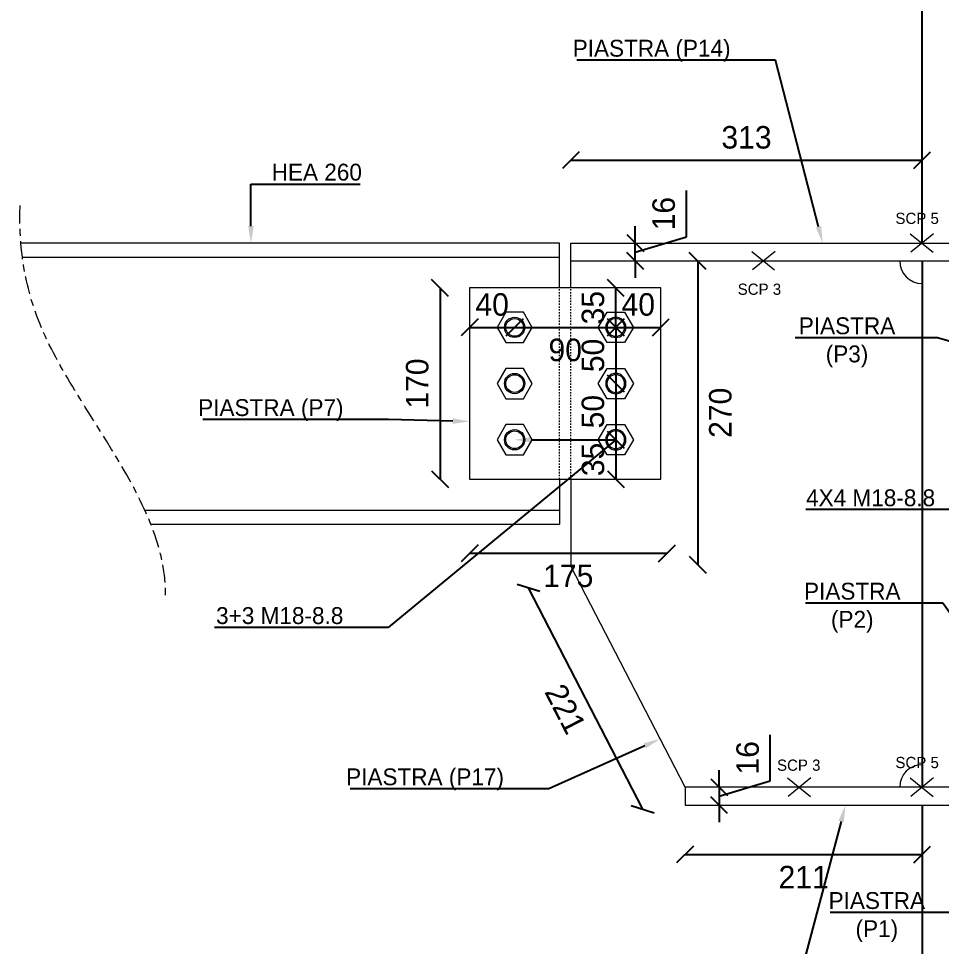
# Model space of a CAD drawing. Header units: millimetres. Extents: x -6949 to 549764, y -83146 to 127128.
# Drawn here: x 13968 to 14789, y -47461 to -46635 of the extents above; entities that cross this region are included whole.
import ezdxf
from ezdxf import colors
from ezdxf.entities.mleader import LeaderData, LeaderLine
from ezdxf.math import Vec2, Vec3

# ---------------------------------------------------------------- set-up
doc = ezdxf.new("R2010")
doc.units = ezdxf.units.MM
doc.linetypes.add('Centro', pattern=[31.75, 6.35, -4.7625, 15.875, -4.7625])
doc.linetypes.add('Tratto', pattern=[6.35, 3.175, -3.175])
for name, color, linetype, lineweight in [('bulloni', 5, 'Continuous', 9), ('LINEA DI SEZIONE', 1, 'Centro', 9), ('piastra', 6, 'Continuous', 18), ('S-BEAM', 5, 'Continuous', 18), ('tratteggio', 253, 'Tratto', 15)]:
    doc.layers.add(name, color=color, linetype=linetype, lineweight=lineweight)
doc.layers.add('quote', color=7, linetype='Continuous', lineweight=5, true_color=0x383838)
doc.styles.get("Standard").update_dxf_attribs({"font": ''})
doc.styles.get('Standard').set_extended_font_data('Bahnschrift Light')
doc.dimstyles.new('Q 1_15', dxfattribs={"dimtxt": 20, "dimasz": 15, "dimexe": 0.18, "dimexo": 0.0625, "dimgap": 10, "dimtad": 2, "dimdec": 0, "dimzin": 0, "dimdsep": 46, "dimtxsty": 'Standard', "dimblk": 'OBLIQUE', "dimcen": 0, "dimse1": 1, "dimse2": 1, "dimadec": 0, "dimazin": 0, "dimtfac": 1, "dimtdec": 0, "dimtofl": 0, "dimtmove": 1, "dimatfit": 3, "dimfxl": 1, "dimtolj": 1, "dimtzin": 0, "dimarcsym": 1})

# ---------------------------------------------------------------- blocks, each defined once
blk = doc.blocks.new('*U45')
at = {"layer": 'bulloni'}
blk.add_lwpolyline([(-15.59, 0), (-7.79, -13.5), (7.79, -13.5), (15.59, 0), (7.79, 13.5), (-7.79, 13.5)], close=True, dxfattribs=at)
for radius in [9, 7.88]:
    blk.add_circle((0, 0), radius, dxfattribs=at)
blk = doc.blocks.new('*U46')
at = {"color": 0, "linetype": 'ByBlock', "lineweight": -2, "transparency": 16777216}
for p in [(0, 0), (0, -50), (0, -100)]:
    blk.add_blockref('*U45', p, dxfattribs=at)
blk = doc.blocks.new('*U148')
at = {"layer": 'bulloni'}
blk.add_lwpolyline([(-15.59, 0), (-7.79, -13.5), (7.79, -13.5), (15.59, 0), (7.79, 13.5), (-7.79, 13.5)], close=True, dxfattribs=at)
for radius in [9, 7.88]:
    blk.add_circle((0, 0), radius, dxfattribs=at)
blk = doc.blocks.new('*U149')
at = {"color": 0, "linetype": 'ByBlock', "lineweight": -2, "transparency": 16777216}
for p in [(0, 0), (0, -50), (0, -100)]:
    blk.add_blockref('*U148', p, dxfattribs=at)
blk = doc.blocks.new('_Oblique')
at = {"color": 0, "linetype": 'ByBlock', "lineweight": -2}
blk.add_line((-0.5, -0.5), (0.5, 0.5), dxfattribs=at)
blk = doc.blocks.new('*D743')
at = {"layer": 'Defpoints', "color": 0, "transparency": 16777216}
for p in [(14560.61, -47318.87), (14560.61, -47334.87), (14590.94, -47334.87)]:
    blk.add_point(p, dxfattribs=at)
at = {"layer": 'quote', "color": 0, "lineweight": -2, "transparency": 16777216}
for p, q in [((14636.43, -47313.22), (14636.43, -47272.29)), ((14590.94, -47318.87), (14590.94, -47303.87)), ((14590.94, -47326.87), (14636.43, -47313.22)), ((14590.94, -47318.87), (14590.94, -47334.87)), ((14590.94, -47334.87), (14590.94, -47349.87))]:
    blk.add_line(p, q, dxfattribs=at)
at = {"layer": 'quote', "color": 0, "lineweight": -2, "transparency": 16777216, "xscale": 15, "yscale": 15, "zscale": 15}
for p, rotation in [((14590.94, -47318.87), 270), ((14590.94, -47334.87), 90)]:
    blk.add_blockref('_Oblique', p, dxfattribs=dict(at, rotation=rotation))
at = {"layer": 'quote', "color": 0, "transparency": 16777216, "insert": (14616.33, -47292.75), "char_height": 20, "attachment_point": 5, "rotation": 90}
blk.add_mtext('\\A1;16', dxfattribs=at)
blk = doc.blocks.new('*D744')
at = {"layer": 'Defpoints', "color": 0, "transparency": 16777216}
for p in [(14560.61, -47334.87), (14771.5, -47334.87), (14771.5, -47378.73)]:
    blk.add_point(p, dxfattribs=at)
at = {"layer": 'quote', "color": 0, "lineweight": -2, "transparency": 16777216}
blk.add_line((14560.61, -47378.73), (14771.5, -47378.73), dxfattribs=at)
at = {"layer": 'quote', "color": 0, "lineweight": -2, "transparency": 16777216, "xscale": 15, "yscale": 15, "zscale": 15, "rotation": 180}
blk.add_blockref('_Oblique', (14560.61, -47378.73), dxfattribs=at)
at = {"layer": 'quote', "color": 0, "lineweight": -2, "transparency": 16777216, "xscale": 15, "yscale": 15, "zscale": 15}
blk.add_blockref('_Oblique', (14771.5, -47378.73), dxfattribs=at)
at = {"layer": 'quote', "color": 0, "transparency": 16777216, "insert": (14666.06, -47398.83), "char_height": 20, "attachment_point": 5}
blk.add_mtext('\\A1;211', dxfattribs=at)
blk = doc.blocks.new('*D745')
at = {"layer": 'Defpoints', "color": 0, "transparency": 16777216}
for p in [(14458.99, -46834.87), (14516.3, -46834.87), (14458.99, -46850.87)]:
    blk.add_point(p, dxfattribs=at)
at = {"layer": 'quote', "color": 0, "lineweight": -2, "transparency": 16777216}
for p, q in [((14561.79, -46829.22), (14561.79, -46788.29)), ((14516.3, -46834.87), (14516.3, -46819.87)), ((14516.3, -46842.87), (14561.79, -46829.22)), ((14516.3, -46850.87), (14516.3, -46834.87)), ((14516.3, -46850.87), (14516.3, -46865.87))]:
    blk.add_line(p, q, dxfattribs=at)
at = {"layer": 'quote', "color": 0, "lineweight": -2, "transparency": 16777216, "xscale": 15, "yscale": 15, "zscale": 15}
for p, rotation in [((14516.3, -46834.87), 270), ((14516.3, -46850.87), 90)]:
    blk.add_blockref('_Oblique', p, dxfattribs=dict(at, rotation=rotation))
at = {"layer": 'quote', "color": 0, "transparency": 16777216, "insert": (14541.68, -46808.75), "char_height": 20, "attachment_point": 5, "rotation": 90}
blk.add_mtext('\\A1;16', dxfattribs=at)
blk = doc.blocks.new('*D746')
at = {"layer": 'Defpoints', "color": 0, "transparency": 16777216}
for p in [(14368.99, -46874.87), (14342.66, -47044.87), (14368.99, -47044.87)]:
    blk.add_point(p, dxfattribs=at)
at = {"layer": 'quote', "color": 0, "lineweight": -2, "transparency": 16777216}
blk.add_line((14342.66, -46874.87), (14342.66, -47044.87), dxfattribs=at)
at = {"layer": 'quote', "color": 0, "lineweight": -2, "transparency": 16777216, "xscale": 15, "yscale": 15, "zscale": 15}
for p, rotation in [((14342.66, -46874.87), 90), ((14342.66, -47044.87), 270)]:
    blk.add_blockref('_Oblique', p, dxfattribs=dict(at, rotation=rotation))
at = {"layer": 'quote', "color": 0, "transparency": 16777216, "insert": (14322.43, -46959.87), "char_height": 20, "attachment_point": 5, "rotation": 90}
blk.add_mtext('\\A1;170', dxfattribs=at)
blk = doc.blocks.new('*D747')
at = {"layer": 'Defpoints', "color": 0, "transparency": 16777216}
for p in [(14368.99, -47044.87), (14544.48, -47044.94), (14368.99, -47110.91)]:
    blk.add_point(p, dxfattribs=at)
at = {"layer": 'quote', "color": 0, "lineweight": -2, "transparency": 16777216}
blk.add_line((14544.48, -47110.91), (14368.99, -47110.91), dxfattribs=at)
at = {"layer": 'quote', "color": 0, "lineweight": -2, "transparency": 16777216, "xscale": 15, "yscale": 15, "zscale": 15, "rotation": 180}
blk.add_blockref('_Oblique', (14368.99, -47110.91), dxfattribs=at)
at = {"layer": 'quote', "color": 0, "lineweight": -2, "transparency": 16777216, "xscale": 15, "yscale": 15, "zscale": 15}
blk.add_blockref('_Oblique', (14544.48, -47110.91), dxfattribs=at)
at = {"layer": 'quote', "color": 0, "transparency": 16777216, "insert": (14456.73, -47131.01), "char_height": 20, "attachment_point": 5}
blk.add_mtext('\\A1;175', dxfattribs=at)
blk = doc.blocks.new('*D748')
at = {"layer": 'Defpoints', "color": 0, "transparency": 16777216}
for p in [(14368.99, -46909.87), (14408.99, -46909.87), (14408.99, -46909.87)]:
    blk.add_point(p, dxfattribs=at)
at = {"layer": 'quote', "color": 0, "lineweight": -2, "transparency": 16777216}
blk.add_line((14368.99, -46909.87), (14408.99, -46909.87), dxfattribs=at)
at = {"layer": 'quote', "color": 0, "lineweight": -2, "transparency": 16777216, "xscale": 15, "yscale": 15, "zscale": 15, "rotation": 180}
blk.add_blockref('_Oblique', (14368.99, -46909.87), dxfattribs=at)
at = {"layer": 'quote', "color": 0, "lineweight": -2, "transparency": 16777216, "xscale": 15, "yscale": 15, "zscale": 15}
blk.add_blockref('_Oblique', (14408.99, -46909.87), dxfattribs=at)
at = {"layer": 'quote', "color": 0, "transparency": 16777216, "insert": (14388.99, -46889.64), "char_height": 20, "attachment_point": 5}
blk.add_mtext('\\A1;40', dxfattribs=at)
blk = doc.blocks.new('*D749')
at = {"layer": 'Defpoints', "color": 0, "transparency": 16777216}
for p in [(14408.99, -46909.87), (14498.99, -46909.87), (14498.99, -46909.87)]:
    blk.add_point(p, dxfattribs=at)
at = {"layer": 'quote', "color": 0, "lineweight": -2, "transparency": 16777216}
blk.add_line((14408.99, -46909.87), (14498.99, -46909.87), dxfattribs=at)
at = {"layer": 'quote', "color": 0, "lineweight": -2, "transparency": 16777216, "xscale": 15, "yscale": 15, "zscale": 15, "rotation": 180}
blk.add_blockref('_Oblique', (14408.99, -46909.87), dxfattribs=at)
at = {"layer": 'quote', "color": 0, "lineweight": -2, "transparency": 16777216, "xscale": 15, "yscale": 15, "zscale": 15}
blk.add_blockref('_Oblique', (14498.99, -46909.87), dxfattribs=at)
at = {"layer": 'quote', "color": 0, "transparency": 16777216, "insert": (14453.99, -46930.1), "char_height": 20, "attachment_point": 5}
blk.add_mtext('\\A1;90', dxfattribs=at)
blk = doc.blocks.new('*D750')
at = {"layer": 'Defpoints', "color": 0, "transparency": 16777216}
for p in [(14498.99, -46909.87), (14538.99, -46909.87), (14538.99, -46910.25)]:
    blk.add_point(p, dxfattribs=at)
at = {"layer": 'quote', "color": 0, "lineweight": -2, "transparency": 16777216}
blk.add_line((14498.99, -46909.87), (14538.99, -46909.87), dxfattribs=at)
at = {"layer": 'quote', "color": 0, "lineweight": -2, "transparency": 16777216, "xscale": 15, "yscale": 15, "zscale": 15, "rotation": 180}
blk.add_blockref('_Oblique', (14498.99, -46909.87), dxfattribs=at)
at = {"layer": 'quote', "color": 0, "lineweight": -2, "transparency": 16777216, "xscale": 15, "yscale": 15, "zscale": 15}
blk.add_blockref('_Oblique', (14538.99, -46909.87), dxfattribs=at)
at = {"layer": 'quote', "color": 0, "transparency": 16777216, "insert": (14518.99, -46889.64), "char_height": 20, "attachment_point": 5}
blk.add_mtext('\\A1;40', dxfattribs=at)
blk = doc.blocks.new('*D751')
at = {"layer": 'Defpoints', "color": 0, "transparency": 16777216}
for p in [(14498.99, -46874.87), (14498.99, -46874.87), (14498.99, -46909.87)]:
    blk.add_point(p, dxfattribs=at)
at = {"layer": 'quote', "color": 0, "lineweight": -2, "transparency": 16777216}
blk.add_line((14498.99, -46909.87), (14498.99, -46874.87), dxfattribs=at)
at = {"layer": 'quote', "color": 0, "lineweight": -2, "transparency": 16777216, "xscale": 15, "yscale": 15, "zscale": 15}
for p, rotation in [((14498.99, -46874.87), 90), ((14498.99, -46909.87), 270)]:
    blk.add_blockref('_Oblique', p, dxfattribs=dict(at, rotation=rotation))
at = {"layer": 'quote', "color": 0, "transparency": 16777216, "insert": (14478.79, -46892.37), "char_height": 20, "attachment_point": 5, "rotation": 90}
blk.add_mtext('\\A1;35', dxfattribs=at)
blk = doc.blocks.new('*D752')
at = {"layer": 'Defpoints', "color": 0, "transparency": 16777216}
for p in [(14498.99, -46909.87), (14498.99, -46959.87), (14498.99, -46959.87)]:
    blk.add_point(p, dxfattribs=at)
at = {"layer": 'quote', "color": 0, "lineweight": -2, "transparency": 16777216}
blk.add_line((14498.99, -46909.87), (14498.99, -46959.87), dxfattribs=at)
at = {"layer": 'quote', "color": 0, "lineweight": -2, "transparency": 16777216, "xscale": 15, "yscale": 15, "zscale": 15}
for p, rotation in [((14498.99, -46909.87), 90), ((14498.99, -46959.87), 270)]:
    blk.add_blockref('_Oblique', p, dxfattribs=dict(at, rotation=rotation))
at = {"layer": 'quote', "color": 0, "transparency": 16777216, "insert": (14478.76, -46934.87), "char_height": 20, "attachment_point": 5, "rotation": 90}
blk.add_mtext('\\A1;50', dxfattribs=at)
blk = doc.blocks.new('*D753')
at = {"layer": 'Defpoints', "color": 0, "transparency": 16777216}
for p in [(14498.99, -46959.87), (14498.99, -47009.87), (14498.99, -47009.87)]:
    blk.add_point(p, dxfattribs=at)
at = {"layer": 'quote', "color": 0, "lineweight": -2, "transparency": 16777216}
blk.add_line((14498.99, -46959.87), (14498.99, -47009.87), dxfattribs=at)
at = {"layer": 'quote', "color": 0, "lineweight": -2, "transparency": 16777216, "xscale": 15, "yscale": 15, "zscale": 15}
for p, rotation in [((14498.99, -46959.87), 90), ((14498.99, -47009.87), 270)]:
    blk.add_blockref('_Oblique', p, dxfattribs=dict(at, rotation=rotation))
at = {"layer": 'quote', "color": 0, "transparency": 16777216, "insert": (14478.76, -46984.87), "char_height": 20, "attachment_point": 5, "rotation": 90}
blk.add_mtext('\\A1;50', dxfattribs=at)
blk = doc.blocks.new('*D754')
at = {"layer": 'Defpoints', "color": 0, "transparency": 16777216}
for p in [(14498.99, -47009.87), (14498.99, -47044.87), (14538.99, -47044.87)]:
    blk.add_point(p, dxfattribs=at)
at = {"layer": 'quote', "color": 0, "lineweight": -2, "transparency": 16777216}
blk.add_line((14498.99, -47009.87), (14498.99, -47044.87), dxfattribs=at)
at = {"layer": 'quote', "color": 0, "lineweight": -2, "transparency": 16777216, "xscale": 15, "yscale": 15, "zscale": 15}
for p, rotation in [((14498.99, -47009.87), 90), ((14498.99, -47044.87), 270)]:
    blk.add_blockref('_Oblique', p, dxfattribs=dict(at, rotation=rotation))
at = {"layer": 'quote', "color": 0, "transparency": 16777216, "insert": (14478.79, -47027.37), "char_height": 20, "attachment_point": 5, "rotation": 90}
blk.add_mtext('\\A1;35', dxfattribs=at)
blk = doc.blocks.new('*D755')
at = {"layer": 'Defpoints', "color": 0, "transparency": 16777216}
for p in [(14771.5, -46761.2), (14458.99, -46834.87), (14771.5, -46834.87)]:
    blk.add_point(p, dxfattribs=at)
at = {"layer": 'quote', "color": 0, "lineweight": -2, "transparency": 16777216}
blk.add_line((14458.99, -46761.2), (14771.5, -46761.2), dxfattribs=at)
at = {"layer": 'quote', "color": 0, "lineweight": -2, "transparency": 16777216, "xscale": 15, "yscale": 15, "zscale": 15, "rotation": 180}
blk.add_blockref('_Oblique', (14458.99, -46761.2), dxfattribs=at)
at = {"layer": 'quote', "color": 0, "lineweight": -2, "transparency": 16777216, "xscale": 15, "yscale": 15, "zscale": 15}
blk.add_blockref('_Oblique', (14771.5, -46761.2), dxfattribs=at)
at = {"layer": 'quote', "color": 0, "transparency": 16777216, "insert": (14615.25, -46740.99), "char_height": 20, "attachment_point": 5}
blk.add_mtext('\\A1;313', dxfattribs=at)
blk = doc.blocks.new('*D784')
at = {"layer": 'Defpoints', "color": 0, "transparency": 16777216}
for p in [(14458.99, -47122.18), (14421.27, -47141.67), (14560.61, -47318.87)]:
    blk.add_point(p, dxfattribs=at)
at = {"layer": 'quote', "color": 0, "lineweight": -2, "transparency": 16777216}
blk.add_line((14522.89, -47338.36), (14421.27, -47141.67), dxfattribs=at)
at = {"layer": 'quote', "color": 0, "lineweight": -2, "transparency": 16777216, "xscale": 15, "yscale": 15, "zscale": 15}
for p, rotation in [((14421.27, -47141.67), 117.3238909274834), ((14522.89, -47338.36), 297.3238909274834)]:
    blk.add_blockref('_Oblique', p, dxfattribs=dict(at, rotation=rotation))
at = {"layer": 'quote', "color": 0, "transparency": 16777216, "insert": (14454.22, -47249.24), "char_height": 20, "attachment_point": 5, "rotation": 297.32389}
blk.add_mtext('\\A1;221', dxfattribs=at)
blk = doc.blocks.new('*D785')
at = {"layer": 'Defpoints', "color": 0, "transparency": 16777216}
for p in [(14458.99, -46850.87), (14458.99, -47120.91), (14571.82, -47120.91)]:
    blk.add_point(p, dxfattribs=at)
at = {"layer": 'quote', "color": 0, "lineweight": -2, "transparency": 16777216}
blk.add_line((14571.82, -46850.87), (14571.82, -47120.91), dxfattribs=at)
at = {"layer": 'quote', "color": 0, "lineweight": -2, "transparency": 16777216, "xscale": 15, "yscale": 15, "zscale": 15}
for p, rotation in [((14571.82, -46850.87), 90), ((14571.82, -47120.91), 270)]:
    blk.add_blockref('_Oblique', p, dxfattribs=dict(at, rotation=rotation))
at = {"layer": 'quote', "color": 0, "transparency": 16777216, "insert": (14592.05, -46985.89), "char_height": 20, "attachment_point": 5, "rotation": 90}
blk.add_mtext('\\A1;270', dxfattribs=at)
blk = doc.blocks.new('x')
at = {"layer": 'quote', "color": 1, "lineweight": 20}
for p, q in [((12519.77, -46826.46), (12540.09, -46842.86)), ((12540.61, -46826.46), (12520.29, -46842.86))]:
    blk.add_line(p, q, dxfattribs=at)

msp = doc.modelspace()

# ---------------------------------------------------------------- linework, layer by layer
msp.add_line((14771.5, -46850.87), (14771.5, -47318.87))
for points in [[(14771.5, -46834.87), (14771.5, -46284.91)], [(14771.5, -47334.87), (14771.5, -47509.83)]]:
    msp.add_lwpolyline(points)
at = {"layer": 'LINEA DI SEZIONE'}
msp.add_open_spline([(14098.47, -47148.03), (14099.9, -47065.92), (13979.15, -46945.62), (13967.73, -46832.28), (13969.23, -46800.45)], degree=3, knots=[0.252424, 0.252424, 0.252424, 0.252424, 1, 1.362033, 1.362033, 1.362033, 1.362033], dxfattribs=at)
at = {"layer": 'piastra'}
for p, q in [((14368.99, -46874.87), (14368.99, -47044.87)), ((14538.99, -46874.87), (14368.99, -46874.87)), ((14538.99, -47044.87), (14538.99, -46874.87)), ((14368.99, -47044.87), (14538.99, -47044.87)), ((14458.99, -47044.87), (14458.99, -47122.18)), ((14560.61, -47318.87), (14458.99, -47122.18))]:
    msp.add_line(p, q, dxfattribs=at)
for points in [[(14973.9, -46850.87), (14458.99, -46850.87), (14458.99, -46834.87), (15541.01, -46834.87), (15541.01, -46850.87), (15026.1, -46850.87)], [(14458.99, -46874.87), (14458.99, -46850.87)], [(14973.9, -47318.87), (14560.61, -47318.87), (14560.61, -47334.87), (15439.39, -47334.87), (15439.39, -47318.87), (15026.1, -47318.87)]]:
    msp.add_lwpolyline(points, dxfattribs=at)
for centre, start, end in [((14771.5, -46850.87), 180, 270), ((14771.5, -47318.87), 90, 180)]:
    msp.add_arc(centre, 20, start, end, dxfattribs=at)
at = {"layer": 'S-BEAM'}
for p, q in [((14448.99, -47044.87), (14448.99, -47084.87)), ((14080.03, -47072.37), (14448.99, -47072.37)), ((14085.38, -47084.87), (14448.99, -47084.87))]:
    msp.add_line(p, q, dxfattribs=at)
for points in [[(13971.12, -46847.37), (14448.99, -46847.37), (14448.99, -46834.87), (13969.79, -46834.87)], [(14448.99, -46874.87), (14448.99, -46847.37)]]:
    msp.add_lwpolyline(points, dxfattribs=at)
at = {"layer": 'tratteggio', "color": 5, "ltscale": 0.4}
msp.add_line((14448.99, -47044.87), (14448.99, -46874.87), dxfattribs=at)
at = {"layer": 'tratteggio', "color": 30, "ltscale": 0.4}
msp.add_line((14458.99, -47044.87), (14458.99, -46874.87), dxfattribs=at)

# ---------------------------------------------------------------- block references
msp.add_blockref('*U46', (14408.99, -46909.87))
at = {"xscale": -1}
msp.add_blockref('*U149', (14498.99, -46909.87), dxfattribs=at)
at = {"layer": 'quote'}
for p in [(2241.05, -0.21), (2100.19, -16), (2131.99, -484.21), (2241.05, -484.21)]:
    msp.add_blockref('x', p, dxfattribs=at)

# ---------------------------------------------------------------- texts
at = {"layer": 'quote', "color": 1, "char_height": 10, "attachment_point": 1}
for s, insert in [('SCP 5', (14747.71, -46807.92)), ('SCP 3', (14607.4, -46870.95)), ('SCP 3', (14642.39, -47294.28)), ('SCP 5', (14747.71, -47291.92))]:
    msp.add_mtext_dynamic_manual_height_columns(s, width=110.5549, gutter_width=1, heights=[0], dxfattribs=dict(at, insert=insert))

# ---------------------------------------------------------------- dimensions: what is measured, and where the dimension line sits
at = {"layer": 'quote'}
for base, p1, p2, picture, middle in [((14771.5, -46761.2), (14458.99, -46834.87), (14771.5, -46834.87), '*D755', (14615.25, -46740.99)), ((14498.99, -46909.87), (14408.99, -46909.87), (14498.99, -46909.87), '*D749', (14453.99, -46930.1)), ((14368.99, -47110.91), (14544.48, -47044.94), (14368.99, -47044.87), '*D747', (14456.73, -47131.01)), ((14771.5, -47378.73), (14560.61, -47334.87), (14771.5, -47334.87), '*D744', (14666.06, -47398.83))]:
    dim = msp.add_linear_dim(base=base, p1=p1, p2=p2, dimstyle='Q 1_15', dxfattribs=at)
    dim.commit()
    dim.dimension.update_dxf_attribs({"geometry": picture, "text_midpoint": middle})
for p1, p2, distance, picture, middle in [((14458.99, -46850.87), (14458.99, -46834.87), -57.31, '*D745', (14541.68, -46819.22)), ((14458.99, -46850.87), (14458.99, -47120.91), 112.83, '*D785', (14592.05, -46985.89)), ((14560.61, -47318.87), (14458.99, -47122.18), 42.46, '*D784', (14454.22, -47249.24))]:
    dim = msp.add_aligned_dim(p1=p1, p2=p2, distance=distance, dimstyle='Q 1_15', dxfattribs=at)
    dim.commit()
    dim.dimension.update_dxf_attribs({"geometry": picture, "text_midpoint": middle})
for base, p1, p2, picture, middle in [((14342.66, -47044.87), (14368.99, -46874.87), (14368.99, -47044.87), '*D746', (14322.43, -46959.87)), ((14498.99, -47009.87), (14498.99, -46959.87), (14498.99, -47009.87), '*D753', (14478.76, -46984.87)), ((14590.94, -47334.87), (14560.61, -47318.87), (14560.61, -47334.87), '*D743', (14616.33, -47303.22))]:
    dim = msp.add_linear_dim(base=base, p1=p1, p2=p2, angle=90, dimstyle='Q 1_15', dxfattribs=at)
    dim.commit()
    dim.dimension.update_dxf_attribs({"geometry": picture, "text_midpoint": middle})
for base, p1, p2, picture, middle in [((14498.99, -46874.87), (14498.99, -46909.87), (14498.99, -46874.87), '*D751', (14498.99, -46892.37)), ((14498.99, -46959.87), (14498.99, -46909.87), (14498.99, -46959.87), '*D752', (14498.99, -46934.87)), ((14498.99, -47044.87), (14498.99, -47009.87), (14538.99, -47044.87), '*D754', (14498.99, -47027.37))]:
    dim = msp.add_linear_dim(base=base, p1=p1, p2=p2, angle=90, dimstyle='Q 1_15', dxfattribs=at)
    dim.commit()
    dim.dimension.update_dxf_attribs({"geometry": picture, "text_midpoint": middle, "dimtype": 160})
for base, p1, p2, picture, middle in [((14408.99, -46909.87), (14368.99, -46909.87), (14408.99, -46909.87), '*D748', (14388.99, -46909.87)), ((14538.99, -46909.87), (14498.99, -46909.87), (14538.99, -46910.25), '*D750', (14518.99, -46909.87))]:
    dim = msp.add_linear_dim(base=base, p1=p1, p2=p2, dimstyle='Q 1_15', dxfattribs=at)
    dim.commit()
    dim.dimension.update_dxf_attribs({"geometry": picture, "text_midpoint": middle, "dimtype": 160})

# ---------------------------------------------------------------- leaders
ml = msp.add_multileader_mtext('Standard', dxfattribs=at)
ml.set_content('PIASTRA (P14)', color=256)
ml.set_leader_properties()
ml.build(insert=Vec2(0, 0))
ml.multileader.update_dxf_attribs({"text_left_attachment_type": 5, "text_right_attachment_type": 6, "dogleg_length": 30, "arrow_head_size": 15})
ctx = ml.context
ctx.base_point, ctx.char_height, ctx.arrow_head_size, ctx.landing_gap_size, ctx.plane_origin = Vec3(14461.36, -46673.94), 15, 15, 10, Vec3(14466.56, -47083.34)
ctx.left_attachment, ctx.right_attachment, ctx.text_align_type = 5, 6, 2
notes = []
notes.append((ctx, [(1, (1, 1, 0), (14641.08, -46672.34), (-1, 0), 30, [(0, [(14683.01, -46834.87)], 0, [])])]))
ctx.mtext.insert, ctx.mtext.alignment, ctx.mtext.flow_direction = Vec3(14601.08, -46654.11), 3, 5
ml = msp.add_multileader_mtext('Standard', dxfattribs=at)
ml.set_content('HEA 260', color=256)
ml.set_leader_properties()
ml.build(insert=Vec2(0, 0))
ml.multileader.update_dxf_attribs({"text_left_attachment_type": 5, "text_right_attachment_type": 6, "dogleg_length": 30, "arrow_head_size": 15})
ctx = ml.context
ctx.base_point, ctx.char_height, ctx.arrow_head_size, ctx.landing_gap_size, ctx.plane_origin = Vec3(14182.87, -46782.5), 15, 15, 10, Vec3(14174.44, -46834.87)
ctx.left_attachment, ctx.right_attachment = 5, 6
notes.append((ctx, [(0, (1, 1, 0), (14174.44, -46782.5), (1, 0), 8.43, [(0, [(14174.44, -46834.87)], 0, [])])]))
ctx.mtext.insert, ctx.mtext.flow_direction = Vec3(14192.87, -46764.32), 5
ml = msp.add_multileader_mtext('Standard', dxfattribs=at)
ml.set_content('PIASTRA\\P(P2)', color=256)
ml.set_leader_properties()
ml.build(insert=Vec2(0, 0))
ml.multileader.update_dxf_attribs({"text_left_attachment_type": 5, "text_right_attachment_type": 6, "dogleg_length": 30, "arrow_head_size": 15})
ctx = ml.context
ctx.base_point, ctx.char_height, ctx.arrow_head_size, ctx.landing_gap_size, ctx.plane_origin = Vec3(14658.82, -47182.03), 15, 15, 10, Vec3(14727.36, -47157.03)
ctx.left_attachment, ctx.right_attachment, ctx.text_align_type = 5, 6, 1
notes.append((ctx, [(0, (1, 1, 0), (14789.84, -47155.27), (-1, 0), 30, [(1, [(14900, -46858.87), (14900, -47310.87)], 0, [])])]))
ctx.mtext.insert, ctx.mtext.alignment, ctx.mtext.flow_direction = Vec3(14709.33, -47137.04), 2, 5
ml = msp.add_multileader_mtext('Standard', dxfattribs=at)
ml.set_content('PIASTRA \\P(P3)', color=256)
ml.set_leader_properties()
ml.build(insert=Vec2(0, 0))
ml.multileader.update_dxf_attribs({"text_left_attachment_type": 5, "text_right_attachment_type": 6, "dogleg_length": 30, "arrow_head_size": 15})
ctx = ml.context
ctx.base_point, ctx.char_height, ctx.arrow_head_size, ctx.landing_gap_size, ctx.plane_origin = Vec3(14654.15, -46945.97), 15, 15, 10, Vec3(14861.28, -46842.89)
ctx.left_attachment, ctx.right_attachment, ctx.text_align_type = 5, 6, 1
notes.append((ctx, [(1, (1, 1, 0), (14785.16, -46919.21), (-1, 0), 30, [(0, [(14984.7, -46976.5)], 0, [])])]))
ctx.mtext.insert, ctx.mtext.alignment, ctx.mtext.flow_direction = Vec3(14704.66, -46900.98), 2, 5
ml = msp.add_multileader_mtext('Standard', dxfattribs=at)
ml.set_content('PIASTRA (P7)', color=256)
ml.set_leader_properties()
ml.build(insert=Vec2(0, 0))
ml.multileader.update_dxf_attribs({"text_left_attachment_type": 5, "text_right_attachment_type": 6, "dogleg_length": 30, "arrow_head_size": 15})
ctx = ml.context
ctx.base_point, ctx.char_height, ctx.arrow_head_size, ctx.landing_gap_size, ctx.plane_origin = Vec3(14125.47, -46993.58), 15, 15, 10, Vec3(14397.6, -46915.5)
ctx.left_attachment, ctx.right_attachment, ctx.text_align_type = 5, 6, 2
notes.append((ctx, [(1, (1, 1, 0), (14296.78, -46991.98), (-1, 0), 30, [(0, [(14368.99, -46993.58)], 0, [])])]))
ctx.mtext.insert, ctx.mtext.alignment, ctx.mtext.flow_direction = Vec3(14256.78, -46973.75), 3, 5
ml = msp.add_multileader_mtext('Standard', dxfattribs=at)
ml.set_content('3+3 M18-8.8', color=256)
ml.set_leader_properties()
ml.build(insert=Vec2(0, 0))
ml.multileader.update_dxf_attribs({"text_left_attachment_type": 5, "text_right_attachment_type": 6, "dogleg_length": 30, "arrow_head_size": 15})
ctx = ml.context
ctx.base_point, ctx.char_height, ctx.arrow_head_size, ctx.landing_gap_size, ctx.plane_origin = Vec3(14137.76, -47176.89), 15, 15, 10, Vec3(14293.98, -47009.87)
ctx.left_attachment, ctx.right_attachment, ctx.text_align_type = 5, 6, 2
notes.append((ctx, [(1, (1, 1, 0), (14296.62, -47176.74), (-1, 0), 30, [(1, [(14408.99, -47009.87), (14498.99, -47009.87)], 0, [])])]))
ctx.mtext.insert, ctx.mtext.alignment, ctx.mtext.flow_direction = Vec3(14256.62, -47158.74), 3, 5
ml = msp.add_multileader_mtext('Standard', dxfattribs=at)
ml.set_content('4X4 M18-8.8', color=256)
ml.set_leader_properties()
ml.build(insert=Vec2(0, 0))
ml.multileader.update_dxf_attribs({"text_left_attachment_type": 5, "text_right_attachment_type": 6, "dogleg_length": 30, "arrow_head_size": 15})
ctx = ml.context
ctx.base_point, ctx.char_height, ctx.arrow_head_size, ctx.landing_gap_size, ctx.plane_origin = Vec3(14662.09, -47072.12), 15, 15, 10, Vec3(14755.25, -47250.84)
ctx.left_attachment, ctx.right_attachment, ctx.text_align_type = 5, 6, 2
notes.append((ctx, [(1, (1, 1, 0), (14823.06, -47071.97), (-1, 0), 30, [(5, [(14971.7, -47002.37), (14971.7, -47057.37), (14971.7, -47057.37), (14971.7, -47057.37), (14971.7, -47112.37), (14971.7, -47167.37)], 0, [])])]))
ctx.mtext.insert, ctx.mtext.alignment, ctx.mtext.flow_direction = Vec3(14783.06, -47053.97), 3, 5
ml = msp.add_multileader_mtext('Standard', dxfattribs=at)
ml.set_content('PIASTRA (P17)', color=256)
ml.set_leader_properties()
ml.build(insert=Vec2(0, 0))
ml.multileader.update_dxf_attribs({"text_left_attachment_type": 5, "text_right_attachment_type": 6, "dogleg_length": 30, "arrow_head_size": 15})
ctx = ml.context
ctx.base_point, ctx.char_height, ctx.arrow_head_size, ctx.landing_gap_size, ctx.plane_origin = Vec3(14261.2, -47321.99), 15, 15, 10, Vec3(14509.8, -47220.53)
ctx.left_attachment, ctx.right_attachment, ctx.text_align_type = 5, 6, 2
notes.append((ctx, [(0, (1, 1, 0), (14439.54, -47320.39), (-1, 0), 30, [(0, [(14538.41, -47275.9)], 0, [])])]))
ctx.mtext.insert, ctx.mtext.alignment, ctx.mtext.flow_direction = Vec3(14399.54, -47302.16), 3, 5
ml = msp.add_multileader_mtext('Standard', dxfattribs=at)
ml.set_content('PIASTRA (P15)', color=256)
ml.set_leader_properties()
ml.build(insert=Vec2(0, 0))
ml.multileader.update_dxf_attribs({"text_left_attachment_type": 5, "text_right_attachment_type": 6, "dogleg_length": 30, "arrow_head_size": 15})
ctx = ml.context
ctx.base_point, ctx.char_height, ctx.arrow_head_size, ctx.landing_gap_size, ctx.plane_origin = Vec3(14481.61, -47495.8), 15, 15, 10, Vec3(14486.81, -47086.4)
ctx.left_attachment, ctx.right_attachment, ctx.text_align_type = 5, 6, 2
notes.append((ctx, [(1, (1, 1, 0), (14660.81, -47494.2), (-1, 0), 30, [(0, [(14703.26, -47334.87)], 0, [])])]))
ctx.mtext.insert, ctx.mtext.alignment, ctx.mtext.flow_direction = Vec3(14620.81, -47475.97), 3, 5
ml = msp.add_multileader_mtext('Standard', dxfattribs=at)
ml.set_content('PIASTRA\\P(P1)', color=256)
ml.set_leader_properties()
ml.build(insert=Vec2(0, 0))
ml.multileader.update_dxf_attribs({"text_left_attachment_type": 5, "text_right_attachment_type": 6, "dogleg_length": 30, "arrow_head_size": 15})
ctx = ml.context
ctx.base_point, ctx.char_height, ctx.arrow_head_size, ctx.landing_gap_size, ctx.plane_origin = Vec3(14680.66, -47457.18), 15, 15, 10, Vec3(14727.36, -47641.03)
ctx.left_attachment, ctx.right_attachment, ctx.text_align_type = 5, 6, 1
notes.append((ctx, [(0, (1, 1, 0), (14811.68, -47430.42), (-1, 0), 30, [(0, [(14900, -47342.87)], 0, [])])]))
ctx.mtext.insert, ctx.mtext.alignment, ctx.mtext.flow_direction = Vec3(14731.17, -47412.19), 2, 5
for ctx, leaders in notes:
    for number, flags, end, landing, length, lines in leaders:
        leader = LeaderData()
        leader.index, (leader.has_last_leader_line, leader.has_dogleg_vector, leader.attachment_direction) = number, flags
        leader.last_leader_point, leader.dogleg_vector, leader.dogleg_length = Vec3(end), Vec3(landing), length
        for number, points, colour, breaks in lines:
            line = LeaderLine()
            line.index, line.vertices, line.color, line.breaks = number, Vec3.list(points), colors.encode_raw_color(colour), breaks
            leader.lines.append(line)
        ctx.leaders.append(leader)

doc.saveas('drawing.dxf')
